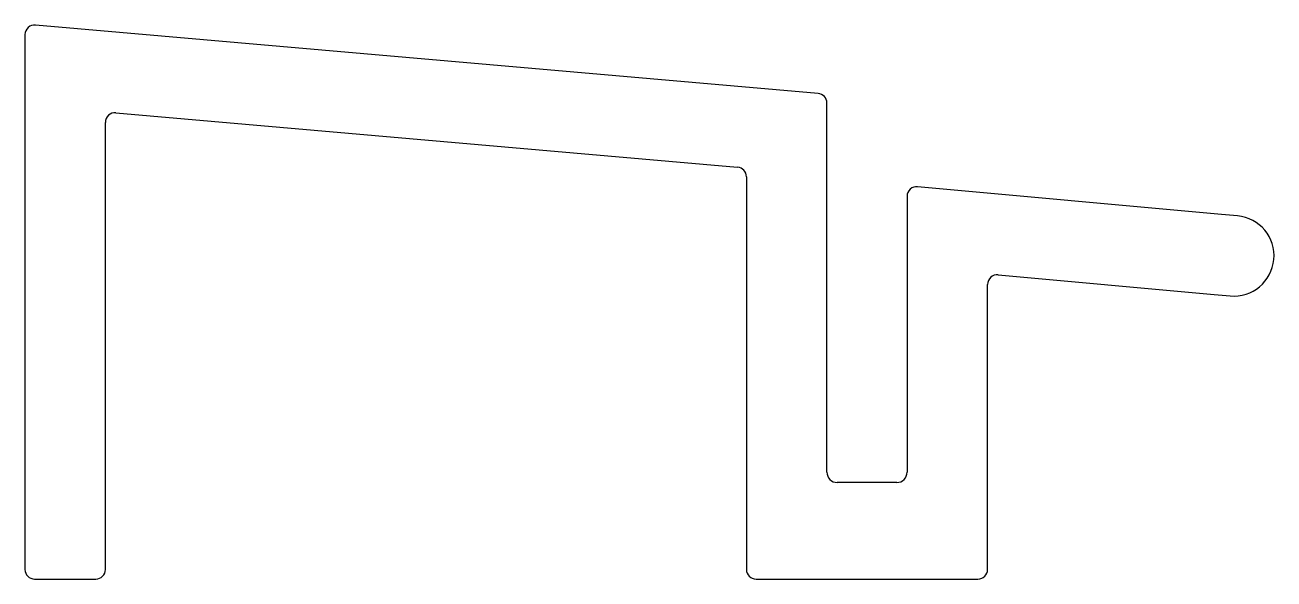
# Model space of a CAD drawing. Extents: x -26.5 to 22.8, y 2.7 to 24.6.
import ezdxf

# ---------------------------------------------------------------- set-up
doc = ezdxf.new("R2010")
doc.units = 0
doc.layers.get('0').update_dxf_attribs({"linetype": 'CONTINUOUS'})

msp = doc.modelspace()

# ---------------------------------------------------------------- linework, layer by layer
for p, q in [((-26.485, 24.235), (-26.485, 3.12)), ((4.816, 21.911), (-26.071, 24.615)), ((5.163, 6.956), (5.163, 21.531)), ((-23.31, 3.12), (-23.31, 20.77)), ((-22.896, 21.15), (1.641, 19.001)), ((1.988, 18.622), (1.988, 3.12)), ((8.33, 17.851), (8.33, 6.956)), ((20.735, 17.137), (8.745, 18.23)), ((21.367, 17.08), (20.735, 17.137)), ((11.505, 3.119), (11.505, 14.374)), ((11.919, 14.753), (20.446, 13.975)), ((20.446, 13.975), (21.079, 13.918)), ((7.923, 6.549), (5.57, 6.549)), ((-26.104, 2.739), (-23.691, 2.739)), ((2.369, 2.739), (11.125, 2.739))]:
    msp.add_line(p, q)
for centre, radius, start, end in [((-26.104, 24.235), 0.381, 84.9963, 180), ((4.782, 21.531), 0.381, 360, 84.9963), ((-22.929, 20.77), 0.381, 84.9963, 180), ((1.607, 18.622), 0.381, 0, 84.9963), ((8.711, 17.851), 0.381, 84.7919, 180), ((21.223, 15.499), 1.587, 354.7919, 84.7919), ((21.223, 15.499), 1.587, 264.7919, 354.7919), ((11.885, 14.374), 0.38, 84.7919, 180), ((5.57, 6.956), 0.406, 180, 270), ((7.923, 6.956), 0.406, 270, 360), ((-26.104, 3.12), 0.381, 180, 270), ((-23.691, 3.12), 0.381, 270, 0), ((2.369, 3.12), 0.381, 180, 270), ((11.125, 3.119), 0.38, 270, 360)]:
    msp.add_arc(centre, radius, start, end)

doc.saveas('drawing.dxf')
